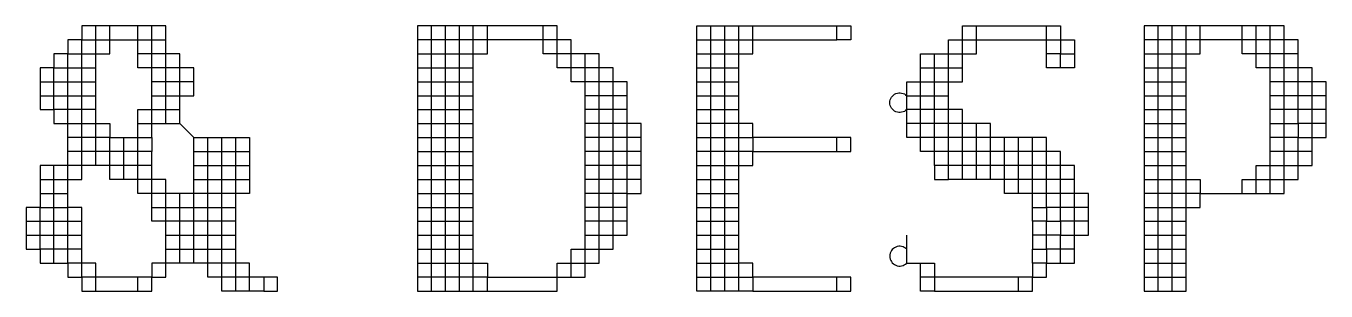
# Model space of a CAD drawing. Header units: millimetres. Extents: x 0 to 420, y 0 to 297.
# Drawn here: x 397.56 to 405.61, y 75.52 to 77.16 of the extents above; entities that cross this region are included whole.
import ezdxf
from ezdxf.enums import TextEntityAlignment as Align

# ---------------------------------------------------------------- set-up
doc = ezdxf.new("R2010")
doc.units = ezdxf.units.MM
doc.layers.add('TEXT', color=255, linetype='Continuous')
doc.styles.add('ECL', font='SIMFANG_2312.TTF', dxfattribs={"width": 0.7, "height": 3})

# ---------------------------------------------------------------- blocks, each defined once
blk = doc.blocks.new('*U68')
at = {"color": 251, "linetype": 'Continuous'}
for points in [[(45.177, 3.979), (45.177, 4.128), (45.177, 4.276), (45.177, 4.425), (45.177, 4.573), (45.177, 4.722), (45.177, 4.87), (45.177, 5.019), (45.177, 5.167), (45.177, 5.316), (45.029, 5.464), (45.029, 5.613), (45.029, 5.761), (45.177, 5.761), (45.177, 5.91), (45.029, 5.91), (45.029, 6.058), (45.029, 6.207), (44.88, 6.207), (44.88, 6.355), (44.88, 6.504), (43.989, 6.504), (43.989, 6.355), (43.841, 6.355), (43.841, 6.207), (43.692, 6.207), (43.692, 6.058), (43.544, 6.058), (43.544, 5.91), (43.544, 5.761), (43.544, 5.613), (43.692, 5.613), (43.692, 5.464), (43.841, 5.464), (43.989, 5.464), (44.138, 5.464), (44.286, 5.464), (44.286, 5.316), (44.583, 5.316), (44.583, 5.464), (44.583, 5.613), (44.732, 5.613), (44.88, 5.613), (45.029, 5.613)], [(51.117, 3.682), (50.969, 3.682), (50.82, 3.682), (50.672, 3.682), (50.523, 3.682), (50.523, 3.831), (50.523, 3.979), (50.523, 4.128), (50.523, 4.276), (50.523, 4.425), (50.523, 4.573), (50.523, 4.722), (50.523, 4.87), (50.523, 5.019), (50.523, 5.167), (50.523, 5.316), (50.523, 5.464), (50.523, 5.613), (50.523, 5.761), (50.523, 5.91), (50.523, 6.058), (50.523, 6.207), (50.523, 6.355), (50.523, 6.504), (52.157, 6.504), (52.157, 6.355), (52.008, 6.355), (52.008, 6.504)], [(45.177, 5.316), (45.771, 5.316), (45.771, 5.167), (45.771, 5.019), (45.771, 4.87), (45.771, 4.722), (45.623, 4.722), (45.474, 4.722), (45.326, 4.722), (45.177, 4.722), (44.88, 4.722), (44.732, 4.722), (44.583, 4.722), (44.583, 4.87), (44.435, 4.87), (44.286, 4.87), (44.286, 5.019), (44.138, 5.019), (43.989, 5.019), (43.841, 5.019), (43.544, 5.019), (43.544, 4.87), (43.544, 4.722), (43.544, 4.573), (43.395, 4.573), (43.395, 4.425), (43.395, 4.276), (43.395, 4.128), (43.544, 4.128), (43.544, 3.979), (43.692, 3.979), (43.841, 3.979), (43.841, 3.831), (43.989, 3.831), (43.989, 3.682), (44.138, 3.682), (44.286, 3.682), (44.435, 3.682), (44.583, 3.682), (44.583, 3.831)], [(53.939, 3.682), (54.087, 3.682), (54.087, 3.831), (53.048, 3.831), (52.899, 3.831)]]:
    blk.add_lwpolyline(points, dxfattribs=at)
at = {"color": 157, "linetype": 'Continuous'}
for points in [[(45.92, 3.831), (45.92, 3.682), (46.068, 3.682), (46.068, 3.831), (45.771, 3.831), (45.771, 3.979), (45.623, 3.979), (45.474, 3.979), (45.326, 3.979), (45.177, 3.979), (45.029, 3.979), (44.88, 3.979), (44.732, 3.979), (44.732, 3.831), (44.138, 3.831), (44.138, 3.979), (43.989, 3.979), (43.841, 3.979), (43.841, 4.128), (43.841, 4.276), (43.841, 4.425), (43.841, 4.573), (43.841, 4.722), (43.841, 4.87), (43.841, 5.019), (43.841, 5.167), (43.841, 5.316), (43.841, 5.464), (43.841, 5.613), (43.692, 5.613), (43.692, 5.761), (43.692, 5.91), (43.841, 5.91), (43.841, 6.058), (43.989, 6.058), (43.989, 6.207), (44.138, 6.207), (44.286, 6.207), (44.286, 6.355), (44.286, 6.504)], [(44.732, 5.316), (44.732, 5.464), (44.732, 5.613), (44.732, 5.761), (44.732, 5.91), (44.732, 6.058), (44.732, 6.207), (44.732, 6.355), (44.732, 6.504)], [(50.523, 6.207), (50.672, 6.207), (50.82, 6.207), (50.969, 6.207), (51.117, 6.207), (51.117, 6.355), (51.117, 6.504)], [(54.681, 4.573), (54.533, 4.573), (54.533, 4.722), (54.384, 4.722), (54.384, 4.87), (54.236, 4.87), (54.236, 5.019), (54.087, 5.019), (53.939, 5.019), (53.79, 5.019), (53.642, 5.019), (53.642, 5.167), (53.493, 5.167), (53.345, 5.167), (53.196, 5.167), (53.048, 5.167), (52.899, 5.167), (52.899, 5.316), (52.751, 5.316), (52.751, 5.464), (52.751, 5.613), (52.751, 5.761), (52.751, 5.91), (52.899, 5.91), (52.899, 6.058), (52.899, 6.207), (53.196, 6.207), (53.196, 6.355), (53.345, 6.355), (53.345, 6.504), (54.384, 6.504), (54.384, 6.355), (54.533, 6.355), (54.533, 6.207), (54.533, 6.058), (54.384, 6.058), (54.384, 6.207), (54.236, 6.207)], [(49.929, 5.316), (49.781, 5.316), (49.632, 5.316), (49.632, 5.464), (49.484, 5.464), (49.335, 5.464)], [(49.929, 5.167), (49.781, 5.167), (49.632, 5.167), (49.632, 5.316), (49.484, 5.316), (49.335, 5.316)], [(50.523, 5.316), (50.672, 5.316), (50.82, 5.316), (50.969, 5.316), (51.117, 5.316), (51.117, 5.167), (51.266, 5.167), (51.414, 5.167), (51.563, 5.167), (51.711, 5.167), (51.86, 5.167), (52.008, 5.167), (52.008, 5.316)], [(49.929, 5.019), (49.781, 5.019), (49.632, 5.019), (49.632, 5.167), (49.484, 5.167), (49.335, 5.167)], [(49.929, 4.87), (49.781, 4.87), (49.632, 4.87), (49.632, 5.019), (49.484, 5.019), (49.335, 5.019)], [(54.087, 4.425), (54.087, 4.573), (54.236, 4.573), (54.236, 4.425), (54.384, 4.425), (54.384, 4.276), (54.533, 4.276), (54.533, 4.425), (54.384, 4.425), (54.384, 4.573), (54.236, 4.573), (54.236, 4.722), (54.087, 4.722), (53.939, 4.722), (53.79, 4.722), (53.79, 4.87)], [(43.395, 4.276), (43.544, 4.276), (43.544, 4.425), (43.692, 4.425), (43.841, 4.425), (43.989, 4.425)], [(44.138, 3.682), (44.138, 3.831), (43.989, 3.831), (43.989, 3.979), (43.989, 4.128), (43.841, 4.128), (43.692, 4.128), (43.544, 4.128), (43.544, 4.276), (43.692, 4.276), (43.841, 4.276), (43.989, 4.276)]]:
    blk.add_lwpolyline(points, dxfattribs=at)
at = {"color": 165, "linetype": 'Continuous'}
for points in [[(44.138, 5.019), (44.138, 5.167), (44.138, 5.316), (44.138, 5.464), (44.138, 5.613), (44.138, 5.761), (44.138, 5.91), (44.138, 6.058), (44.138, 6.207), (44.138, 6.355), (44.138, 6.504)], [(52.008, 5.167), (52.157, 5.167), (52.157, 5.316), (51.117, 5.316), (51.117, 5.464), (50.969, 5.464), (50.82, 5.464), (50.672, 5.464), (50.523, 5.464)], [(54.087, 3.979), (54.087, 4.128), (54.236, 4.128), (54.236, 3.979), (54.384, 3.979), (54.533, 3.979), (54.533, 4.128), (54.533, 4.276), (54.681, 4.276), (54.681, 4.425), (54.681, 4.573), (54.681, 4.722), (54.533, 4.722), (54.533, 4.87), (54.533, 5.019), (54.384, 5.019), (54.384, 5.167), (54.236, 5.167), (54.236, 5.316), (53.642, 5.316), (53.642, 5.464), (53.345, 5.464), (53.196, 5.464), (53.048, 5.464), (52.899, 5.464), (52.751, 5.464)], [(52.008, 3.682), (52.157, 3.682), (52.157, 3.831), (51.117, 3.831), (51.117, 3.979), (50.969, 3.979)], [(54.087, 3.831), (54.236, 3.831), (54.236, 3.979), (54.087, 3.979), (54.087, 3.831)]]:
    blk.add_lwpolyline(points, dxfattribs=at)
at = {"color": 197, "linetype": 'Continuous'}
for points in [[(44.88, 5.464), (44.88, 5.613), (44.88, 5.761), (44.88, 5.91), (44.88, 6.058), (44.732, 6.058), (44.583, 6.058), (44.583, 6.207), (44.583, 6.355), (44.583, 6.504)], [(49.187, 3.831), (49.187, 3.979), (49.187, 4.128), (49.335, 4.128), (49.484, 4.128), (49.484, 4.276), (49.484, 4.425), (49.484, 4.573), (49.484, 4.722), (49.484, 4.87), (49.484, 5.019), (49.484, 5.167), (49.484, 5.316), (49.484, 5.464), (49.484, 5.613), (49.484, 5.761), (49.484, 5.91), (49.335, 5.91), (49.187, 5.91), (49.187, 6.058), (49.038, 6.058), (49.038, 6.207), (49.038, 6.355), (48.89, 6.355), (48.89, 6.504)], [(56.909, 6.207), (56.76, 6.207), (56.76, 6.355), (56.612, 6.355), (56.463, 6.355), (56.315, 6.355), (56.315, 6.504)], [(47.553, 6.058), (47.702, 6.058), (47.85, 6.058), (47.999, 6.058), (48.147, 6.058)], [(47.553, 5.613), (47.702, 5.613), (47.85, 5.613), (47.999, 5.613), (48.147, 5.613)], [(47.553, 5.464), (47.702, 5.464), (47.85, 5.464), (47.999, 5.464), (48.147, 5.464)], [(45.92, 3.682), (45.771, 3.682), (45.623, 3.682), (45.474, 3.682), (45.474, 3.831), (45.326, 3.831), (45.326, 3.979), (45.326, 4.128), (45.326, 4.276), (45.326, 4.425), (45.326, 4.573), (45.326, 4.722), (45.326, 4.87), (45.326, 5.019), (45.326, 5.167), (45.326, 5.316)], [(47.553, 5.316), (47.702, 5.316), (47.85, 5.316), (47.999, 5.316), (48.147, 5.316)], [(47.553, 5.167), (47.702, 5.167), (47.85, 5.167), (47.999, 5.167), (48.147, 5.167)], [(45.177, 5.019), (45.326, 5.019), (45.474, 5.019), (45.623, 5.019), (45.771, 5.019)], [(45.177, 4.87), (45.326, 4.87), (45.474, 4.87), (45.623, 4.87), (45.771, 4.87)], [(43.395, 4.425), (43.544, 4.425), (43.544, 4.573), (43.692, 4.573), (43.841, 4.573)], [(47.553, 4.573), (47.702, 4.573), (47.85, 4.573), (47.999, 4.573), (48.147, 4.573)], [(47.553, 4.425), (47.702, 4.425), (47.85, 4.425), (47.999, 4.425), (48.147, 4.425)], [(47.553, 4.276), (47.702, 4.276), (47.85, 4.276), (47.999, 4.276), (48.147, 4.276)], [(47.553, 4.128), (47.702, 4.128), (47.85, 4.128), (47.999, 4.128), (48.147, 4.128)]]:
    blk.add_lwpolyline(points, dxfattribs=at)
at = {"color": 175, "linetype": 'Continuous'}
for points in [[(47.553, 6.207), (47.702, 6.207), (47.85, 6.207), (47.999, 6.207), (48.147, 6.207), (48.296, 6.207), (48.296, 6.355), (48.296, 6.504)], [(55.275, 6.207), (55.424, 6.207), (55.572, 6.207), (55.721, 6.207), (55.869, 6.207), (55.869, 6.355), (55.869, 6.504)], [(55.275, 4.87), (55.424, 4.87), (55.572, 4.87), (55.721, 4.87), (55.869, 4.87), (55.869, 4.722), (56.315, 4.722), (56.463, 4.722), (56.612, 4.722), (56.76, 4.722), (56.76, 4.87), (56.909, 4.87), (56.909, 5.019), (57.057, 5.019), (57.057, 5.167), (57.057, 5.316), (57.206, 5.316), (57.206, 5.464), (57.206, 5.613), (57.206, 5.761), (57.206, 5.91), (57.057, 5.91), (57.057, 6.058), (56.909, 6.058), (56.909, 6.207), (56.909, 6.355), (56.76, 6.355), (56.76, 6.504), (55.275, 6.504), (55.275, 6.355), (55.275, 6.207), (55.275, 6.058), (55.275, 5.91), (55.275, 5.761), (55.275, 5.613), (55.275, 5.464), (55.275, 5.316), (55.275, 5.167), (55.275, 5.019), (55.275, 4.87), (55.275, 4.722), (55.275, 4.573), (55.275, 4.425), (55.275, 4.276), (55.275, 4.128), (55.275, 3.979), (55.275, 3.831), (55.275, 3.682), (55.424, 3.682), (55.572, 3.682), (55.721, 3.682), (55.721, 3.831), (55.721, 3.979), (55.721, 4.128), (55.721, 4.276), (55.721, 4.425), (55.721, 4.573), (55.721, 4.722), (55.721, 4.87), (55.721, 5.019), (55.721, 5.167), (55.721, 5.316), (55.721, 5.464), (55.721, 5.613), (55.721, 5.761), (55.721, 5.91), (55.721, 6.058), (55.721, 6.207), (55.721, 6.355), (55.721, 6.504)], [(43.544, 5.761), (43.692, 5.761), (43.841, 5.761), (43.989, 5.761), (43.989, 5.91), (44.138, 5.91)], [(54.533, 4.128), (54.384, 4.128), (54.384, 4.276), (54.236, 4.276), (54.236, 4.425), (54.087, 4.425), (54.087, 4.276)], [(54.384, 3.979), (54.384, 4.128), (54.236, 4.128), (54.236, 4.276), (54.087, 4.276), (54.087, 4.128)]]:
    blk.add_lwpolyline(points, dxfattribs=at)
at = {"color": 185, "linetype": 'Continuous'}
for points in [[(47.553, 3.979), (47.702, 3.979), (47.85, 3.979), (47.999, 3.979), (48.147, 3.979), (48.296, 3.979), (48.296, 3.831), (49.038, 3.831), (49.187, 3.831), (49.335, 3.831), (49.335, 3.979), (49.484, 3.979), (49.484, 4.128), (49.632, 4.128), (49.632, 4.276), (49.781, 4.276), (49.781, 4.425), (49.781, 4.573), (49.781, 4.722), (49.781, 4.87), (49.781, 5.019), (49.781, 5.167), (49.781, 5.316), (49.781, 5.464), (49.781, 5.613), (49.781, 5.761), (49.781, 5.91), (49.632, 5.91), (49.632, 6.058), (49.484, 6.058), (49.484, 6.207), (49.187, 6.207), (49.187, 6.355), (49.038, 6.355), (49.038, 6.504), (47.553, 6.504), (47.553, 6.355), (47.553, 6.207), (47.553, 6.058), (47.553, 5.91), (47.553, 5.761), (47.553, 5.613), (47.553, 5.464), (47.553, 5.316), (47.553, 5.167), (47.553, 5.019), (47.553, 4.87), (47.553, 4.722), (47.553, 4.573), (47.553, 4.425), (47.553, 4.276), (47.553, 4.128), (47.553, 3.979), (47.553, 3.831), (47.553, 3.682), (47.702, 3.682), (47.85, 3.682), (47.999, 3.682), (48.147, 3.682), (48.296, 3.682), (48.444, 3.682), (48.593, 3.682), (48.741, 3.682), (48.89, 3.682), (49.038, 3.682), (49.038, 3.831), (49.038, 3.979), (49.187, 3.979), (49.335, 3.979), (49.335, 4.128), (49.335, 4.276), (49.335, 4.425), (49.335, 4.573), (49.335, 4.722), (49.335, 4.87), (49.335, 5.019), (49.335, 5.167), (49.335, 5.316), (49.335, 5.464), (49.335, 5.613), (49.335, 5.761), (49.335, 5.91), (49.335, 6.058), (49.335, 6.207)], [(56.612, 4.722), (56.612, 4.87), (56.612, 5.019), (56.612, 5.167), (56.612, 5.316), (56.612, 5.464), (56.612, 5.613), (56.612, 5.761), (56.612, 5.91), (56.612, 6.058), (56.612, 6.207), (56.612, 6.355), (56.612, 6.504)]]:
    blk.add_lwpolyline(points, dxfattribs=at)
at = {"color": 227, "linetype": 'Continuous'}
blk.add_lwpolyline([(47.702, 3.682), (47.702, 3.831), (47.702, 3.979), (47.702, 4.128), (47.702, 4.276), (47.702, 4.425), (47.702, 4.573), (47.702, 4.722), (47.702, 4.87), (47.702, 5.019), (47.702, 5.167), (47.702, 5.316), (47.702, 5.464), (47.702, 5.613), (47.702, 5.761), (47.702, 5.91), (47.702, 6.058), (47.702, 6.207), (47.702, 6.355), (47.702, 6.504)], dxfattribs=at)
at = {"color": 206, "linetype": 'Continuous'}
blk.add_lwpolyline([(47.85, 3.682), (47.85, 3.831), (47.85, 3.979), (47.85, 4.128), (47.85, 4.276), (47.85, 4.425), (47.85, 4.573), (47.85, 4.722), (47.85, 4.87), (47.85, 5.019), (47.85, 5.167), (47.85, 5.316), (47.85, 5.464), (47.85, 5.613), (47.85, 5.761), (47.85, 5.91), (47.85, 6.058), (47.85, 6.207), (47.85, 6.355), (47.85, 6.504)], dxfattribs=at)
at = {"color": 186, "linetype": 'Continuous'}
for points in [[(47.999, 3.682), (47.999, 3.831), (47.999, 3.979), (47.999, 4.128), (47.999, 4.276), (47.999, 4.425), (47.999, 4.573), (47.999, 4.722), (47.999, 4.87), (47.999, 5.019), (47.999, 5.167), (47.999, 5.316), (47.999, 5.464), (47.999, 5.613), (47.999, 5.761), (47.999, 5.91), (47.999, 6.058), (47.999, 6.207), (47.999, 6.355), (47.999, 6.504)], [(50.82, 3.682), (50.82, 3.831), (50.82, 3.979), (50.82, 4.128), (50.82, 4.276), (50.82, 4.425), (50.82, 4.573), (50.82, 4.722), (50.82, 4.87), (50.82, 5.019), (50.82, 5.167), (50.82, 5.316), (50.82, 5.464), (50.82, 5.613), (50.82, 5.761), (50.82, 5.91), (50.82, 6.058), (50.82, 6.207), (50.82, 6.355), (50.82, 6.504)]]:
    blk.add_lwpolyline(points, dxfattribs=at)
at = {"color": 164, "linetype": 'Continuous'}
blk.add_lwpolyline([(48.147, 3.682), (48.147, 3.831), (48.147, 3.979), (48.147, 4.128), (48.147, 4.276), (48.147, 4.425), (48.147, 4.573), (48.147, 4.722), (48.147, 4.87), (48.147, 5.019), (48.147, 5.167), (48.147, 5.316), (48.147, 5.464), (48.147, 5.613), (48.147, 5.761), (48.147, 5.91), (48.147, 6.058), (48.147, 6.207), (48.147, 6.355), (48.147, 6.504)], dxfattribs=at)
at = {"color": 177, "linetype": 'Continuous'}
for points in [[(50.672, 3.682), (50.672, 3.831), (50.672, 3.979), (50.672, 4.128), (50.672, 4.276), (50.672, 4.425), (50.672, 4.573), (50.672, 4.722), (50.672, 4.87), (50.672, 5.019), (50.672, 5.167), (50.672, 5.316), (50.672, 5.464), (50.672, 5.613), (50.672, 5.761), (50.672, 5.91), (50.672, 6.058), (50.672, 6.207), (50.672, 6.355), (50.672, 6.504)], [(44.732, 5.761), (44.88, 5.761), (45.029, 5.761), (45.029, 5.91), (44.88, 5.91), (44.732, 5.91)], [(57.206, 5.613), (57.057, 5.613), (57.057, 5.761), (56.909, 5.761), (56.909, 5.91), (56.76, 5.91), (56.612, 5.91)], [(49.781, 5.613), (49.632, 5.613), (49.632, 5.761), (49.484, 5.761), (49.335, 5.761)], [(50.523, 5.761), (50.672, 5.761), (50.82, 5.761), (50.969, 5.761)], [(53.642, 4.87), (53.493, 4.87), (53.345, 4.87), (53.196, 4.87), (53.196, 5.019), (53.196, 5.167), (53.196, 5.316), (53.196, 5.464), (53.196, 5.613), (53.048, 5.613), (52.899, 5.613), (52.899, 5.761), (53.048, 5.761), (53.196, 5.761)], [(57.206, 5.464), (57.057, 5.464), (57.057, 5.613), (56.909, 5.613), (56.909, 5.761), (56.76, 5.761), (56.612, 5.761)], [(49.781, 5.464), (49.632, 5.464), (49.632, 5.613), (49.484, 5.613), (49.335, 5.613)], [(55.275, 5.613), (55.424, 5.613), (55.572, 5.613), (55.721, 5.613)], [(56.612, 5.464), (56.76, 5.464), (56.909, 5.464), (56.909, 5.316), (57.057, 5.316), (57.057, 5.464), (56.909, 5.464), (56.909, 5.613), (56.76, 5.613), (56.612, 5.613)], [(44.583, 5.167), (44.435, 5.167), (44.286, 5.167), (44.286, 5.316), (44.138, 5.316), (43.989, 5.316), (43.841, 5.316)], [(44.435, 4.87), (44.435, 5.019), (44.435, 5.167), (44.435, 5.316)], [(53.939, 4.722), (53.939, 4.87), (53.939, 5.019), (53.939, 5.167), (53.939, 5.316)], [(54.087, 4.573), (54.087, 4.722), (54.087, 4.87), (54.087, 5.019), (54.087, 5.167), (54.087, 5.316)], [(45.177, 5.167), (45.326, 5.167), (45.474, 5.167), (45.623, 5.167), (45.771, 5.167)], [(55.275, 5.167), (55.424, 5.167), (55.572, 5.167), (55.721, 5.167)], [(55.275, 5.019), (55.424, 5.019), (55.572, 5.019), (55.721, 5.019)], [(50.523, 4.87), (50.672, 4.87), (50.82, 4.87), (50.969, 4.87)], [(43.544, 4.722), (43.692, 4.722), (43.841, 4.722)], [(50.523, 4.722), (50.672, 4.722), (50.82, 4.722), (50.969, 4.722)], [(44.732, 4.573), (44.88, 4.573), (45.029, 4.573), (45.177, 4.573), (45.326, 4.573), (45.474, 4.573), (45.623, 4.573)], [(49.335, 4.276), (49.484, 4.276), (49.632, 4.276), (49.632, 4.425), (49.484, 4.425), (49.335, 4.425)], [(55.275, 4.425), (55.424, 4.425), (55.572, 4.425), (55.721, 4.425)], [(44.88, 4.128), (45.029, 4.128), (45.177, 4.128), (45.326, 4.128), (45.474, 4.128), (45.623, 4.128)], [(55.275, 3.979), (55.424, 3.979), (55.572, 3.979), (55.721, 3.979)], [(48.296, 3.682), (48.296, 3.831), (48.147, 3.831), (47.999, 3.831), (47.85, 3.831), (47.702, 3.831), (47.553, 3.831)]]:
    blk.add_lwpolyline(points, dxfattribs=at)
at = {"color": 167, "linetype": 'Continuous'}
for points in [[(50.969, 3.682), (50.969, 3.831), (50.969, 3.979), (50.969, 4.128), (50.969, 4.276), (50.969, 4.425), (50.969, 4.573), (50.969, 4.722), (50.969, 4.87), (50.969, 5.019), (50.969, 5.167), (50.969, 5.316), (50.969, 5.464), (50.969, 5.613), (50.969, 5.761), (50.969, 5.91), (50.969, 6.058), (50.969, 6.207), (50.969, 6.355), (50.969, 6.504)], [(50.523, 6.355), (50.672, 6.355), (50.82, 6.355), (50.969, 6.355), (51.117, 6.355), (51.266, 6.355), (51.414, 6.355), (51.563, 6.355), (51.711, 6.355), (51.86, 6.355), (52.008, 6.355)], [(57.206, 5.761), (57.057, 5.761), (57.057, 5.91), (56.909, 5.91), (56.909, 6.058), (56.76, 6.058), (56.612, 6.058), (56.463, 6.058), (56.463, 6.207), (56.315, 6.207), (56.315, 6.355), (56.166, 6.355), (56.018, 6.355), (55.869, 6.355), (55.721, 6.355), (55.572, 6.355), (55.424, 6.355), (55.275, 6.355)], [(45.029, 6.058), (44.88, 6.058), (44.88, 6.207), (44.732, 6.207), (44.583, 6.207)], [(43.544, 4.87), (43.692, 4.87), (43.841, 4.87), (43.989, 4.87), (43.989, 5.019), (43.989, 5.167), (43.989, 5.316), (43.989, 5.464), (43.989, 5.613), (43.841, 5.613), (43.841, 5.761), (43.841, 5.91), (43.989, 5.91), (43.989, 6.058), (44.138, 6.058)], [(52.899, 6.058), (53.048, 6.058), (53.196, 6.058), (53.345, 6.058)], [(53.493, 4.87), (53.493, 5.019), (53.493, 5.167), (53.493, 5.316), (53.493, 5.464)], [(45.623, 4.425), (45.474, 4.425), (45.326, 4.425), (45.177, 4.425), (45.029, 4.425), (44.88, 4.425), (44.732, 4.425), (44.732, 4.573), (44.732, 4.722), (44.732, 4.87), (44.583, 4.87), (44.583, 5.019), (44.583, 5.167), (44.583, 5.316), (44.732, 5.316), (44.732, 5.167)], [(45.623, 3.682), (45.623, 3.831), (45.623, 3.979), (45.623, 4.128), (45.623, 4.276), (45.623, 4.425), (45.623, 4.573), (45.623, 4.722), (45.623, 4.87), (45.623, 5.019), (45.623, 5.167), (45.623, 5.316)], [(57.057, 5.167), (56.909, 5.167), (56.909, 5.316), (56.76, 5.316), (56.612, 5.316)], [(44.732, 5.019), (44.583, 5.019), (44.435, 5.019), (44.286, 5.019), (44.286, 5.167), (44.138, 5.167), (43.989, 5.167), (43.841, 5.167)], [(54.681, 4.425), (54.533, 4.425), (54.533, 4.573), (54.384, 4.573), (54.384, 4.722), (54.236, 4.722), (54.236, 4.87), (54.087, 4.87), (53.939, 4.87), (53.79, 4.87), (53.642, 4.87), (53.642, 5.019), (53.493, 5.019), (53.345, 5.019), (53.196, 5.019), (53.048, 5.019), (53.048, 4.87), (53.196, 4.87)], [(49.781, 4.722), (49.632, 4.722), (49.632, 4.87), (49.484, 4.87), (49.335, 4.87)], [(49.781, 4.573), (49.632, 4.573), (49.632, 4.722), (49.484, 4.722), (49.335, 4.722)], [(55.275, 4.573), (55.424, 4.573), (55.572, 4.573), (55.721, 4.573), (55.869, 4.573), (55.869, 4.722), (55.721, 4.722), (55.572, 4.722), (55.424, 4.722), (55.275, 4.722)], [(49.781, 4.425), (49.632, 4.425), (49.632, 4.573), (49.484, 4.573), (49.335, 4.573)], [(44.88, 4.276), (45.029, 4.276), (45.177, 4.276), (45.326, 4.276), (45.474, 4.276), (45.623, 4.276)], [(50.523, 3.831), (50.672, 3.831), (50.82, 3.831), (50.969, 3.831), (51.117, 3.831), (51.117, 3.682), (51.266, 3.682), (51.414, 3.682), (51.563, 3.682), (51.711, 3.682), (51.86, 3.682), (52.008, 3.682), (52.008, 3.831)]]:
    blk.add_lwpolyline(points, dxfattribs=at)
at = {"color": 147, "linetype": 'Continuous'}
blk.add_lwpolyline([(53.345, 4.87), (53.345, 5.019), (53.345, 5.167), (53.345, 5.316), (53.345, 5.464), (53.345, 5.613), (53.196, 5.613), (53.196, 5.761), (53.196, 5.91), (53.196, 6.058), (53.196, 6.207), (53.345, 6.207), (53.345, 6.355), (53.493, 6.355), (53.493, 6.504)], dxfattribs=at)
at = {"color": 252, "linetype": 'Continuous'}
for points in [[(54.384, 6.058), (54.236, 6.058), (54.236, 6.207), (54.236, 6.355), (54.236, 6.504)], [(52.751, 3.979), (52.751, 4.128), (52.751, 4.276)], [(53.048, 3.682), (52.899, 3.682), (52.899, 3.831), (52.899, 3.979)]]:
    blk.add_lwpolyline(points, dxfattribs=at)
at = {"color": 196, "linetype": 'Continuous'}
blk.add_lwpolyline([(55.424, 3.682), (55.424, 3.831), (55.424, 3.979), (55.424, 4.128), (55.424, 4.276), (55.424, 4.425), (55.424, 4.573), (55.424, 4.722), (55.424, 4.87), (55.424, 5.019), (55.424, 5.167), (55.424, 5.316), (55.424, 5.464), (55.424, 5.613), (55.424, 5.761), (55.424, 5.91), (55.424, 6.058), (55.424, 6.207), (55.424, 6.355), (55.424, 6.504)], dxfattribs=at)
at = {"color": 166, "linetype": 'Continuous'}
for points in [[(55.572, 3.682), (55.572, 3.831), (55.572, 3.979), (55.572, 4.128), (55.572, 4.276), (55.572, 4.425), (55.572, 4.573), (55.572, 4.722), (55.572, 4.87), (55.572, 5.019), (55.572, 5.167), (55.572, 5.316), (55.572, 5.464), (55.572, 5.613), (55.572, 5.761), (55.572, 5.91), (55.572, 6.058), (55.572, 6.207), (55.572, 6.355), (55.572, 6.504)], [(45.771, 3.682), (45.771, 3.831), (45.623, 3.831), (45.474, 3.831), (45.474, 3.979), (45.474, 4.128), (45.474, 4.276), (45.474, 4.425), (45.474, 4.573), (45.474, 4.722), (45.474, 4.87), (45.474, 5.019), (45.474, 5.167), (45.474, 5.316)], [(53.79, 4.87), (53.79, 5.019), (53.79, 5.167), (53.79, 5.316)]]:
    blk.add_lwpolyline(points, dxfattribs=at)
at = {"color": 187, "linetype": 'Continuous'}
for points in [[(56.463, 4.722), (56.463, 4.87), (56.612, 4.87), (56.76, 4.87), (56.76, 5.019), (56.76, 5.167), (56.76, 5.316), (56.76, 5.464), (56.76, 5.613), (56.76, 5.761), (56.76, 5.91), (56.76, 6.058), (56.76, 6.207), (56.612, 6.207), (56.463, 6.207), (56.463, 6.355), (56.463, 6.504)], [(43.544, 5.91), (43.692, 5.91), (43.692, 6.058), (43.841, 6.058), (43.841, 6.207), (43.989, 6.207), (43.989, 6.355), (44.138, 6.355), (44.286, 6.355), (44.435, 6.355), (44.583, 6.355), (44.732, 6.355), (44.88, 6.355)], [(49.781, 5.761), (49.632, 5.761), (49.632, 5.91), (49.484, 5.91), (49.484, 6.058), (49.335, 6.058), (49.187, 6.058), (49.187, 6.207), (49.038, 6.207), (48.89, 6.207), (48.89, 6.355), (48.741, 6.355), (48.593, 6.355), (48.444, 6.355), (48.296, 6.355), (48.147, 6.355), (47.999, 6.355), (47.85, 6.355), (47.702, 6.355), (47.553, 6.355)], [(50.523, 6.058), (50.672, 6.058), (50.82, 6.058), (50.969, 6.058)], [(55.275, 6.058), (55.424, 6.058), (55.572, 6.058), (55.721, 6.058)], [(50.523, 5.91), (50.672, 5.91), (50.82, 5.91), (50.969, 5.91)], [(55.275, 5.91), (55.424, 5.91), (55.572, 5.91), (55.721, 5.91)], [(55.275, 5.761), (55.424, 5.761), (55.572, 5.761), (55.721, 5.761)], [(50.523, 5.613), (50.672, 5.613), (50.82, 5.613), (50.969, 5.613)], [(55.275, 5.464), (55.424, 5.464), (55.572, 5.464), (55.721, 5.464)], [(55.275, 5.316), (55.424, 5.316), (55.572, 5.316), (55.721, 5.316)], [(50.523, 5.019), (50.672, 5.019), (50.82, 5.019), (50.969, 5.019), (51.117, 5.019), (51.117, 5.167), (50.969, 5.167), (50.82, 5.167), (50.672, 5.167), (50.523, 5.167)], [(47.553, 5.019), (47.702, 5.019), (47.85, 5.019), (47.999, 5.019), (48.147, 5.019)], [(47.553, 4.87), (47.702, 4.87), (47.85, 4.87), (47.999, 4.87), (48.147, 4.87)], [(45.029, 3.979), (45.029, 4.128), (45.029, 4.276), (45.029, 4.425), (45.029, 4.573), (45.029, 4.722)], [(47.553, 4.722), (47.702, 4.722), (47.85, 4.722), (47.999, 4.722), (48.147, 4.722)], [(50.523, 4.573), (50.672, 4.573), (50.82, 4.573), (50.969, 4.573)], [(50.523, 4.425), (50.672, 4.425), (50.82, 4.425), (50.969, 4.425)], [(50.523, 4.276), (50.672, 4.276), (50.82, 4.276), (50.969, 4.276)], [(55.275, 4.276), (55.424, 4.276), (55.572, 4.276), (55.721, 4.276)], [(50.523, 4.128), (50.672, 4.128), (50.82, 4.128), (50.969, 4.128)], [(55.275, 4.128), (55.424, 4.128), (55.572, 4.128), (55.721, 4.128)], [(50.523, 3.979), (50.672, 3.979), (50.82, 3.979), (50.969, 3.979)]]:
    blk.add_lwpolyline(points, dxfattribs=at)
at = {"color": 157, "linetype": 'Continuous'}
blk.add_lwpolyline([(54.533, 4.87), (54.384, 4.87), (54.384, 5.019), (54.236, 5.019), (54.236, 5.167), (54.087, 5.167), (53.939, 5.167), (53.79, 5.167), (53.642, 5.167), (53.642, 5.316), (53.493, 5.316), (53.345, 5.316), (53.196, 5.316), (53.048, 5.316), (52.899, 5.316), (52.899, 5.464), (52.899, 5.613), (52.751, 5.613, -2.414214), (52.751, 5.761), (52.899, 5.761), (52.899, 5.91), (53.048, 5.91), (53.196, 5.91), (53.345, 5.91), (53.345, 6.058), (53.345, 6.207), (53.493, 6.207), (53.493, 6.355), (53.642, 6.355), (53.79, 6.355), (53.939, 6.355), (54.087, 6.355), (54.236, 6.355), (54.384, 6.355), (54.384, 6.207), (54.533, 6.207)], format="xyb", dxfattribs=at)
at = {"color": 179, "linetype": 'Continuous'}
blk.add_lwpolyline([(53.048, 5.019), (53.048, 5.167), (53.048, 5.316), (53.048, 5.464), (53.048, 5.613), (53.048, 5.761), (53.048, 5.91), (53.048, 6.058), (53.048, 6.207)], dxfattribs=at)
at = {"color": 143, "linetype": 'Continuous'}
for points in [[(45.177, 5.91), (45.177, 6.058), (45.029, 6.058)], [(49.781, 4.722), (49.929, 4.722), (49.929, 4.87), (49.929, 5.019), (49.929, 5.167), (49.929, 5.316), (49.929, 5.464), (49.781, 5.464)], [(43.989, 4.128), (43.989, 4.276), (43.989, 4.425), (43.989, 4.573), (43.841, 4.573)]]:
    blk.add_lwpolyline(points, dxfattribs=at)
at = {"color": 207, "linetype": 'Continuous'}
for points in [[(47.553, 5.91), (47.702, 5.91), (47.85, 5.91), (47.999, 5.91), (48.147, 5.91)], [(47.553, 5.761), (47.702, 5.761), (47.85, 5.761), (47.999, 5.761), (48.147, 5.761)], [(56.315, 4.722), (56.315, 4.87), (56.463, 4.87), (56.463, 5.019), (56.612, 5.019), (56.76, 5.019), (56.909, 5.019), (56.909, 5.167), (56.76, 5.167), (56.612, 5.167)]]:
    blk.add_lwpolyline(points, dxfattribs=at)
at = {"color": 152, "linetype": 'Continuous'}
blk.add_lwpolyline([(44.138, 5.613), (43.989, 5.613), (43.989, 5.761), (44.138, 5.761)], dxfattribs=at)
at = {"color": 155, "linetype": 'Continuous'}
for points in [[(44.583, 5.464), (44.732, 5.464), (44.88, 5.464), (45.029, 5.464)], [(44.583, 3.682), (44.732, 3.682), (44.732, 3.831), (44.88, 3.831), (44.88, 3.979), (44.88, 4.128), (44.88, 4.276), (44.88, 4.425), (44.88, 4.573), (44.88, 4.722), (44.88, 4.87), (44.732, 4.87), (44.732, 5.019), (44.732, 5.167), (44.583, 5.167)]]:
    blk.add_lwpolyline(points, dxfattribs=at)
at = {"color": 189, "linetype": 'Continuous'}
blk.add_lwpolyline([(43.692, 3.979), (43.692, 4.128), (43.692, 4.276), (43.692, 4.425), (43.692, 4.573), (43.692, 4.722), (43.692, 4.87), (43.692, 5.019)], dxfattribs=at)
at = {"color": 251, "linetype": 'Continuous'}
blk.add_lwpolyline([(52.751, 4.128, 2.414214), (52.751, 3.979), (53.048, 3.979), (53.048, 3.831), (53.048, 3.682), (53.196, 3.682), (53.345, 3.682), (53.493, 3.682), (53.642, 3.682), (53.79, 3.682), (53.939, 3.682), (53.939, 3.831)], format="xyb", dxfattribs=at)
at = {"color": 209, "linetype": 'Continuous'}
blk.add_lwpolyline([(55.275, 3.831), (55.424, 3.831), (55.572, 3.831), (55.721, 3.831)], dxfattribs=at)
blk = doc.blocks.new('XXDAFRAM-CH-HENG-A3')
at = {"layer": 'TEXT', "xscale": 0.5833334012754957, "yscale": 0.5833334012751774, "zscale": 0.5833334012750713}
blk.add_blockref('*U68', (372.2418, 73.3674), dxfattribs=at)
at = {"linetype": 'Continuous', "style": 'ECL', "width": 0.7}
for tag, height, p in [('DESIGNSTATUS', 2.8, (407.0134, 52.2864)), ('ENDESIGNSTATUS', 2.8, (407.0134, 47.3753)), ('O', 2.8, (382.625, 42.4219)), ('G', 2.8, (408.525, 42.4219)), ('VEREN40', 2.8, (412.8417, 42.4219)), ('V', 2.8, (378.3083, 42.4219)), ('N', 2.8, (386.9417, 42.4219)), ('L', 2.8, (391.2583, 42.4219)), ('D', 2.8, (399.8917, 42.4219)), ('W', 2.8, (404.2083, 42.4219)), ('DWGNAME1', 3, (372.0218, 30.8899)), ('DWGENAME1', 3, (371.8333, 27.2261)), ('DWGNAME', 3, (371.8333, 27.1455)), ('DWGNAME2', 3, (371.8333, 23.3223)), ('DWGENAME', 3, (371.8333, 23.3029)), ('DWGENAME2', 3, (372.0571, 19.6424)), ('DWGNO', 3, (370.7195, 8.7194)), ('VEREN40', 3, (411.2237, 8.7194))]:
    blk.add_attdef(tag, text='', height=height, dxfattribs=at).set_placement(p, align=Align.MIDDLE)
at = {"style": 'ECL', "width": 0.7, "flags": 1}
for p in [(321.4722, 31.7944), (321.4722, 26.1944), (321.4722, 20.5944), (321.4722, 14.9944)]:
    blk.add_attdef('DATE', text='', height=3, dxfattribs=at).set_placement(p, align=Align.MIDDLE)
for tag, p in [('SJ1', (299.8889, 28.9944)), ('JH', (299.8889, 23.3944)), ('SH1', (299.8889, 17.7944)), ('PZ', (299.8889, 12.1944)), ('BL', (299.8889, 5))]:
    blk.add_attdef(tag, p, '', height=3, dxfattribs=at)

msp = doc.modelspace()

# ---------------------------------------------------------------- block references
msp.add_blockref('XXDAFRAM-CH-HENG-A3', (0, 0))

doc.saveas('drawing.dxf')
